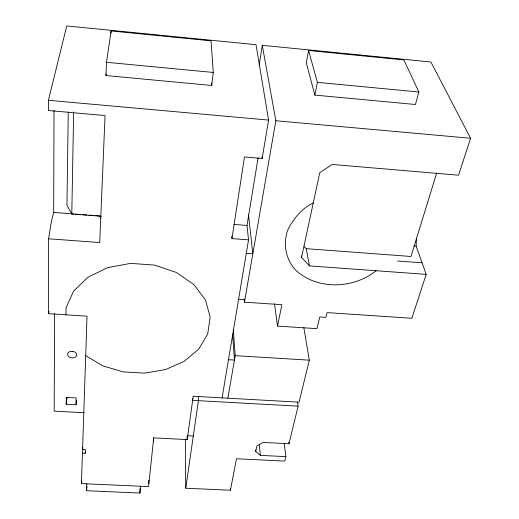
<?xml version="1.0" encoding="UTF-8"?>
<svg xmlns="http://www.w3.org/2000/svg" width="519" height="519" viewBox="0 0 519 519"><rect width="100%" height="100%" fill="white"/><g stroke="black" fill="none" stroke-linecap="round" stroke-linejoin="round"><path stroke-width="0.78" d="M303.836 327.567L309.298 360.16L299.093 402.154L193.211 396.263L187.19 439.574L153.708 437.887L148.59 486.588L81.418 483.598L82.437 453.165L85.233 453.301L85.369 449.59L82.56 449.454L87.03 316.168L48.611 313.69L48.533 238.785L51.53 220.724L53.678 212.414L54.008 110.437M54.605 313.463L54.177 411.145L84.208 412.735M68.261 111.857L66.951 205.271L71.791 213.997L101.328 216.261M65.971 314.812L66.075 307.644L73.601 291.14L87.899 277.263L107.621 267.622L130.665 263.393L154.454 265.086L176.324 272.462L193.918 284.594L205.498 300.034L210.15 317.064L207.71 333.957L198.719 349.144L184.239 361.321L165.691 369.528L144.73 373.142L123.126 371.883L102.723 365.83L85.706 355.638M66.198 404.256L66.309 397.424L76.157 397.963L75.982 404.781L66.198 404.256L67.133 397.32M71.791 213.997L73.64 111.994M153.313 441.669L153.423 437.621M274.538 303.823L277.496 326.101L316.953 328.657L319.801 316.953L325.9 317.356L327.08 312.607L411.859 318.277L426.19 274.363L416.154 246.149L416.4 238.104M148.694 483.364L148.797 480.146M140.591 486.232L139.929 493.05L86.563 490.721L86.829 483.838M139.929 493.05L140.13 488.23M105.954 75.56L106.505 62.293L111.105 30.958L211.038 40.845L213.296 72.452L211.726 85.453L105.954 75.56L106.187 73.964M111.001 33.346L111.105 30.958M86.563 490.721L86.965 486.692M81.418 483.598L81.755 480.386M85.233 453.301L85.401 451.699M82.56 449.454L82.8 447.261M82.437 453.165L82.871 449.175M75.982 404.781L76.546 400.162M284.211 443.245L285.852 456.623L284.762 461.093L236.469 458.757L230.41 490.221L185.744 488.236L198.414 400.674L198.316 396.633M222.1 397.872L248.536 239.862L231.961 238.617L244.468 156.978L262.153 158.483L268.583 120.09L256.003 44.686L66.75 25.95L48.397 100.29L48.403 110.515L105.065 115.542L99.713 242.542L48.533 238.785M259.195 65.31L262.27 45.309L430.9 62.001L470.603 138.262L458.549 175.208L332.154 164.445L319.762 172.704L301.552 257.366L309.473 265.91L426.19 274.363M248.536 239.862L247.005 225.434L258.112 157.724M227.854 398.19L235.211 355.651L233.316 329.928M277.496 326.101L281.921 304.692L244.462 302.168L275.842 120.745L262.27 45.309M48.611 313.69L49.033 311.303M308.604 50.499L306.307 62.728L314.851 95.094L415.421 104.501L418.872 92.006L403.886 59.925L308.604 50.499L317.381 82.352L314.851 95.094M285.852 456.623L260.369 455.377L255.744 451.465L256.924 445.866L263.178 442.422L288.986 443.726L298.114 406.169L297.53 402.16M436.687 173.035L410.957 256.477L306.184 248.666L304.121 246.408M376.106 270.736C353.497 288.979 316.856 290.406 295.233 269.705C285.489 258.793 282.894 243.521 287.824 229.826C293.462 218.687 301.779 208.32 313.262 202.929M187.716 435.785L193.295 436.07M298.114 406.169L192.646 400.357L192.614 398.735M228.483 359.699L234.445 360.063L232.59 334.366M235.211 355.651L309.298 360.16M238.591 299.294L244.884 299.723M397.528 260.986L422.077 262.796M246.291 253.311L252.831 253.791L248.465 214.315M233.868 224.429L247.005 225.434M53.678 212.414L73.795 213.958M75.404 214.081L80.231 214.451M82.644 214.639L86.673 214.944M89.086 215.132L93.913 215.502M95.522 215.625L99.544 215.93L100.79 217.967M413.915 245.98L416.154 246.149M48.397 100.29L268.583 120.09M275.842 120.745L470.603 138.262M106.505 62.293L213.296 72.452M317.381 82.352L418.872 92.006M306.184 248.666L309.473 265.91M301.267 255.809L301.552 257.366M261.926 156.894L262.153 158.483M288.785 442.156L288.986 443.726M259.318 444.134L260.369 455.377M244.164 298.95L244.462 302.168M255.601 449.863L255.744 451.465M231.759 236.21L231.961 238.617M211.564 83.04L211.726 85.453M230.313 488.626L230.41 490.221M187.158 436.343L187.19 439.574M185.322 439.697L185.744 488.236M72.206 351.285L70.448 351.428A4.574 3.309 5.9 0 0 67.645 354.977A4.574 3.309 5.9 0 0 72.063 357.909L73.808 357.766A4.574 3.309 5.9 0 0 76.617 354.218A4.574 3.309 5.9 0 0 72.206 351.285"/></g></svg>
